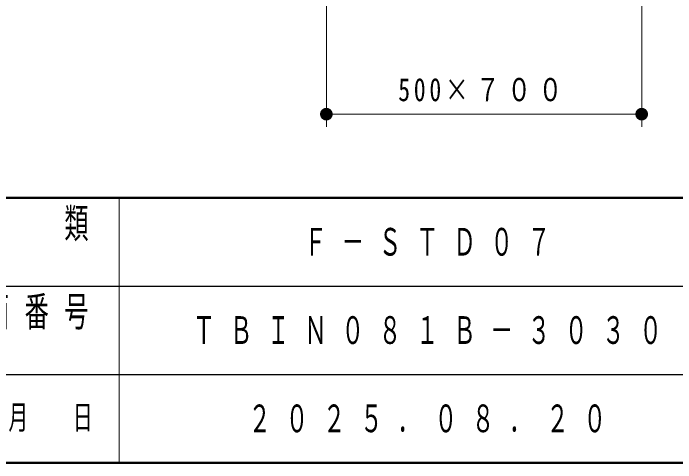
# Model space of a CAD drawing. Units: millimetres on the paper, scale 1:60. Extents: x -385 to 76, y -594 to 267.
# Drawn here: x -128.4 to -75.9, y -594 to -558.4 of the extents above; entities that cross this region are included whole.
import ezdxf

# ---------------------------------------------------------------- set-up
doc = ezdxf.new("R2010")
doc.units = ezdxf.units.MM
doc.layers.add('1_20', color=7, linetype='Continuous', lineweight=13)
doc.layers.add('NAKAMURA図枠', color=7, linetype='Continuous', lineweight=13)
doc.layers.add('図面情報', color=7, linetype='Continuous')
doc.styles.add('ＭＳ ゴシック', font='')
doc.styles.get('ＭＳ ゴシック').set_extended_font_data('MS Gothic')

# ---------------------------------------------------------------- blocks, each defined once
blk = doc.blocks.new('filled_dot')
at = {"color": 0, "linetype": 'Continuous', "lineweight": -2, "const_width": 1.25}
blk.add_lwpolyline([(-0.625, 0, 1), (0.625, 0, 1)], format="xyb", close=True, dxfattribs=at)

msp = doc.modelspace()

# ---------------------------------------------------------------- linework, layer by layer
at = {"layer": '1_20'}
for p, q in [((-103.575, -547.363), (-103.575, -567.363)), ((-78.575, -547.363), (-78.575, -567.363)), ((-78.575, -566.363), (-103.575, -566.363))]:
    msp.add_line(p, q, dxfattribs=at)
at = {"layer": 'NAKAMURA図枠', "lineweight": 50}
for p, q in [((-385, -573), (0, -573)), ((-385, -594), (0, -594))]:
    msp.add_line(p, q, dxfattribs=at)
at = {"layer": 'NAKAMURA図枠'}
msp.add_line((-120, -573), (-120, -594), dxfattribs=at)
at = {"layer": 'NAKAMURA図枠', "color": 211, "lineweight": 25}
for p, q in [((-187.5, -580), (-70, -580)), ((-242.5, -587), (0, -587))]:
    msp.add_line(p, q, dxfattribs=at)

# ---------------------------------------------------------------- block references
at = {"layer": '1_20', "xscale": 0.4, "yscale": 0.4}
msp.add_blockref('filled_dot', (-103.575, -566.363), dxfattribs=at)
at = {"layer": '1_20', "xscale": 0.4, "yscale": 0.4, "rotation": 180}
msp.add_blockref('filled_dot', (-78.575, -566.363), dxfattribs=at)

# ---------------------------------------------------------------- texts
at = {"layer": '1_20', "insert": (-91.075, -565.363), "char_height": 1.833, "attachment_point": 8, "style": 'ＭＳ ゴシック'}
msp.add_mtext('\\T1.32;\\W0.75;500×７００', dxfattribs=at)
at = {"layer": 'NAKAMURA図枠', "color": 4, "style": 'ＭＳ ゴシック'}
for s, insert, char_height, attachment_point in [('\\T1.64;\\W0.6;分\u3000\u3000類', (-127.5, -573.833), 2.346, 2), ('\\T1.64;\\W0.6;図面番号', (-127.5, -580.833), 2.346, 2), ('\\T1.64;\\W0.6;年\u3000月\u3000日', (-127.5, -590.5), 1.906, 5)]:
    msp.add_mtext(s, dxfattribs=dict(at, insert=insert, char_height=char_height, attachment_point=attachment_point))
at = {"layer": '図面情報', "char_height": 2.199, "attachment_point": 5, "style": 'ＭＳ ゴシック'}
for s, insert in [('\\T1.64;\\W0.6;Ｆ－ＳＴＤ０７', (-95, -576.5)), ('\\T1.64;\\W0.6;ＴＢＩＮ０８１Ｂ－３０３０', (-95, -583.5)), ('\\T1.64;\\W0.6;２０２５．０８．２０', (-95, -590.5))]:
    msp.add_mtext(s, dxfattribs=dict(at, insert=insert))

doc.saveas('drawing.dxf')
